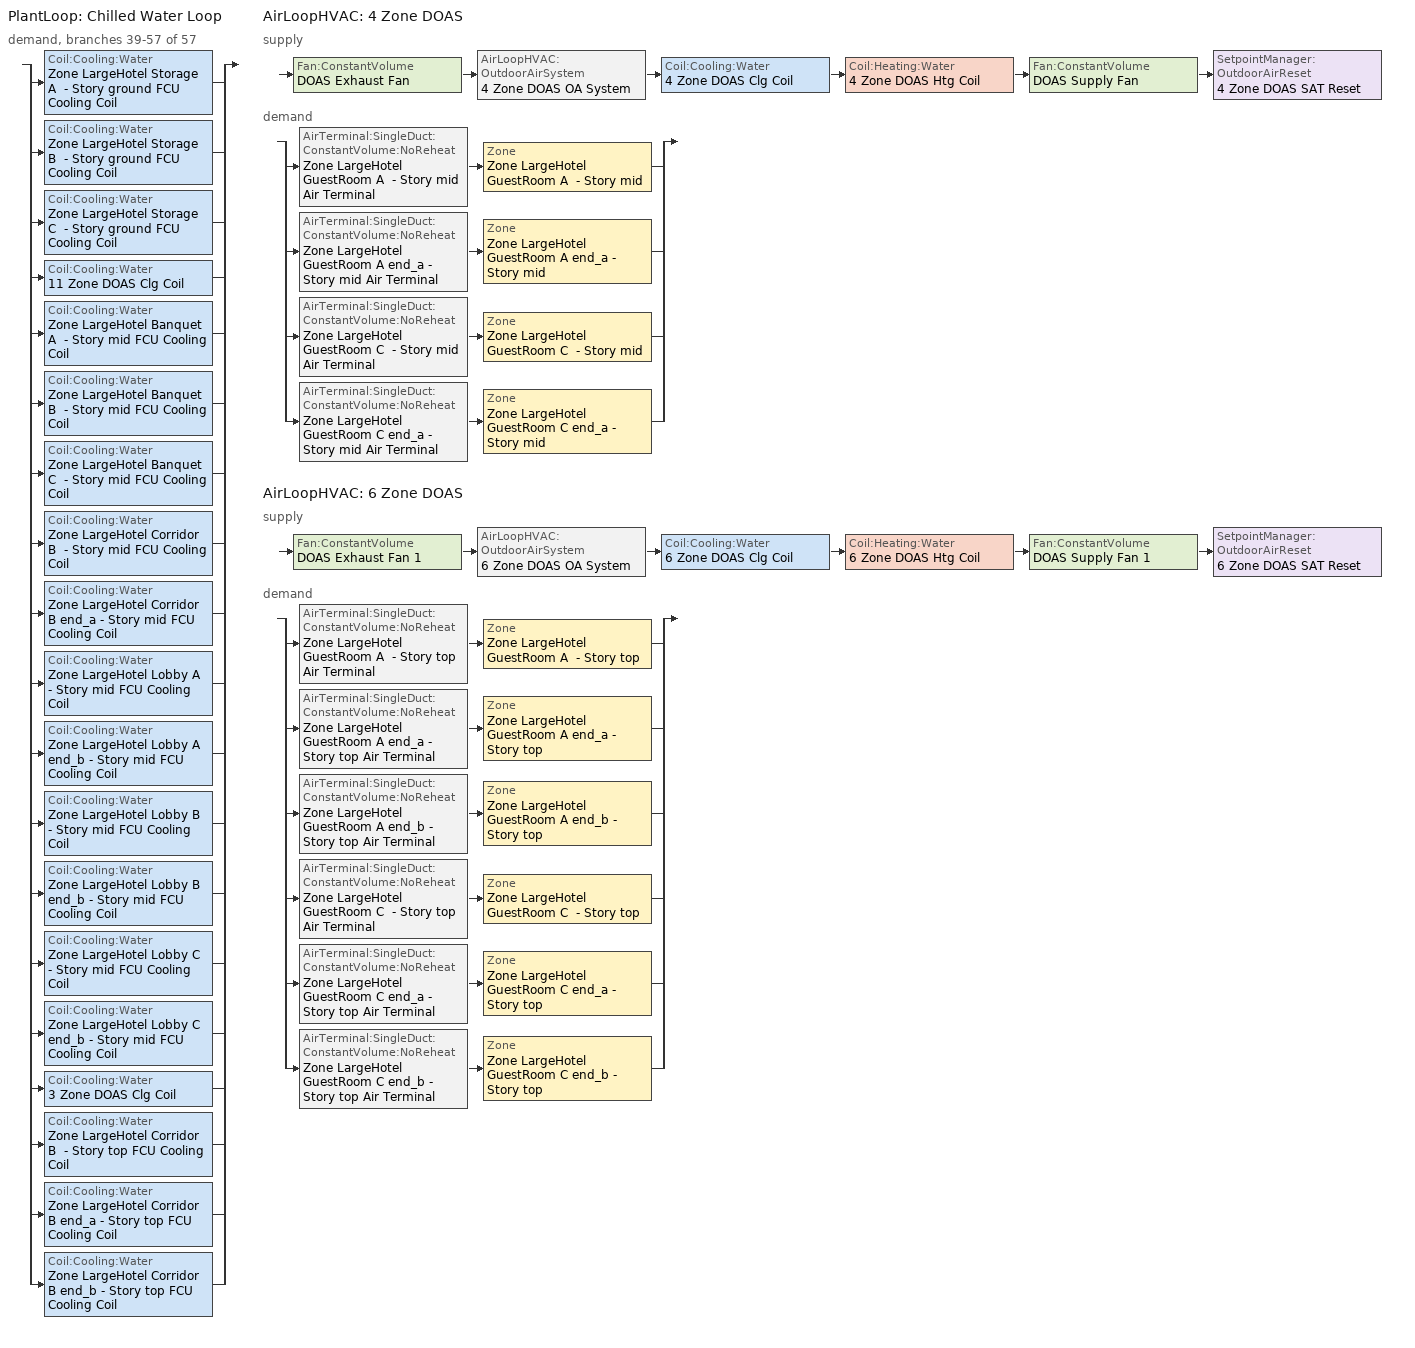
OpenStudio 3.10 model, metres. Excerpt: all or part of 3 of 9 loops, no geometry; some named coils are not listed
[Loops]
PlantLoop 'Chilled Water Loop'
 demand, branches 39-57 of 57: split
  | Coil:Cooling:Water 'Zone LargeHotel Storage A  - Story ground FCU Cooling Coil'
  | Coil:Cooling:Water 'Zone LargeHotel Storage B  - Story ground FCU Cooling Coil'
  | Coil:Cooling:Water 'Zone LargeHotel Storage C  - Story ground FCU Cooling Coil'
  | Coil:Cooling:Water '11 Zone DOAS Clg Coil'
  | Coil:Cooling:Water 'Zone LargeHotel Banquet A  - Story mid FCU Cooling Coil'
  | Coil:Cooling:Water 'Zone LargeHotel Banquet B  - Story mid FCU Cooling Coil'
  | Coil:Cooling:Water 'Zone LargeHotel Banquet C  - Story mid FCU Cooling Coil'
  | Coil:Cooling:Water 'Zone LargeHotel Corridor B  - Story mid FCU Cooling Coil'
  | Coil:Cooling:Water 'Zone LargeHotel Corridor B end_a - Story mid FCU Cooling Coil'
  | Coil:Cooling:Water 'Zone LargeHotel Lobby A  - Story mid FCU Cooling Coil'
  | Coil:Cooling:Water 'Zone LargeHotel Lobby A end_b - Story mid FCU Cooling Coil'
  | Coil:Cooling:Water 'Zone LargeHotel Lobby B  - Story mid FCU Cooling Coil'
  | Coil:Cooling:Water 'Zone LargeHotel Lobby B end_b - Story mid FCU Cooling Coil'
  | Coil:Cooling:Water 'Zone LargeHotel Lobby C  - Story mid FCU Cooling Coil'
  | Coil:Cooling:Water 'Zone LargeHotel Lobby C end_b - Story mid FCU Cooling Coil'
  | Coil:Cooling:Water '3 Zone DOAS Clg Coil'
  | Coil:Cooling:Water 'Zone LargeHotel Corridor B  - Story top FCU Cooling Coil'
  | Coil:Cooling:Water 'Zone LargeHotel Corridor B end_a - Story top FCU Cooling Coil'
  | Coil:Cooling:Water 'Zone LargeHotel Corridor B end_b - Story top FCU Cooling Coil'
AirLoopHVAC '4 Zone DOAS'
 supply: Fan:ConstantVolume 'DOAS Exhaust Fan' > AirLoopHVAC:OutdoorAirSystem '4 Zone DOAS OA System' > Coil:Cooling:Water '4 Zone DOAS Clg Coil' > Coil:Heating:Water '4 Zone DOAS Htg Coil' > Fan:ConstantVolume 'DOAS Supply Fan' > SetpointManager:OutdoorAirReset '4 Zone DOAS SAT Reset'
 demand: split
  | AirTerminal:SingleDuct:ConstantVolume:NoReheat 'Zone LargeHotel GuestRoom A  - Story mid Air Terminal' > Zone 'Zone LargeHotel GuestRoom A  - Story mid'
  | AirTerminal:SingleDuct:ConstantVolume:NoReheat 'Zone LargeHotel GuestRoom A end_a - Story mid Air Terminal' > Zone 'Zone LargeHotel GuestRoom A end_a - Story mid'
  | AirTerminal:SingleDuct:ConstantVolume:NoReheat 'Zone LargeHotel GuestRoom C  - Story mid Air Terminal' > Zone 'Zone LargeHotel GuestRoom C  - Story mid'
  | AirTerminal:SingleDuct:ConstantVolume:NoReheat 'Zone LargeHotel GuestRoom C end_a - Story mid Air Terminal' > Zone 'Zone LargeHotel GuestRoom C end_a - Story mid'
AirLoopHVAC '6 Zone DOAS'
 supply: Fan:ConstantVolume 'DOAS Exhaust Fan 1' > AirLoopHVAC:OutdoorAirSystem '6 Zone DOAS OA System' > Coil:Cooling:Water '6 Zone DOAS Clg Coil' > Coil:Heating:Water '6 Zone DOAS Htg Coil' > Fan:ConstantVolume 'DOAS Supply Fan 1' > SetpointManager:OutdoorAirReset '6 Zone DOAS SAT Reset'
 demand: split
  | AirTerminal:SingleDuct:ConstantVolume:NoReheat 'Zone LargeHotel GuestRoom A  - Story top Air Terminal' > Zone 'Zone LargeHotel GuestRoom A  - Story top'
  | AirTerminal:SingleDuct:ConstantVolume:NoReheat 'Zone LargeHotel GuestRoom A end_a - Story top Air Terminal' > Zone 'Zone LargeHotel GuestRoom A end_a - Story top'
  | AirTerminal:SingleDuct:ConstantVolume:NoReheat 'Zone LargeHotel GuestRoom A end_b - Story top Air Terminal' > Zone 'Zone LargeHotel GuestRoom A end_b - Story top'
  | AirTerminal:SingleDuct:ConstantVolume:NoReheat 'Zone LargeHotel GuestRoom C  - Story top Air Terminal' > Zone 'Zone LargeHotel GuestRoom C  - Story top'
  | AirTerminal:SingleDuct:ConstantVolume:NoReheat 'Zone LargeHotel GuestRoom C end_a - Story top Air Terminal' > Zone 'Zone LargeHotel GuestRoom C end_a - Story top'
  | AirTerminal:SingleDuct:ConstantVolume:NoReheat 'Zone LargeHotel GuestRoom C end_b - Story top Air Terminal' > Zone 'Zone LargeHotel GuestRoom C end_b - Story top'
[Sizing:Zone] Zone Cooling Design Supply Air Temperature Input Method=SupplyAirTemperature; Zone Cooling Design Supply Air Temperature {C}=12.7778; Zone Cooling Design Supply Air Temperature Difference {deltaC}=11.11; Zone Heating Design Supply Air Temperature Input Method=SupplyAirTemperature; Zone Heating Design Supply Air Temperature {C}=40; Zone Heating Design Supply Air Temperature Difference {deltaC}=11.11; Zone Cooling Design Supply Air Humidity Ratio {kg-H2O/kg-air}=0.0085; Zone Heating Design Supply Air Humidity Ratio {kg-H2O/kg-air}=0.008; Cooling Design Air Flow Method=DesignDay; Heating Design Air Flow Method=DesignDay; Heating Maximum Air Flow Fraction=1; Account for Dedicated Outdoor Air System=Yes; Dedicated Outdoor Air System Control Strategy=NeutralSupplyAir; Dedicated Outdoor Air Low Setpoint Temperature for Design {C}=15.556; Dedicated Outdoor Air High Setpoint Temperature for Design {C}=21.111; Zone Load Sizing Method=Sensible Load Only No Latent Load; Zone Latent Cooling Design Supply Air Humidity Ratio Input Method=HumidityRatioDifference; Zone Cooling Design Supply Air Humidity Ratio Difference {kgWater/kgDryAir}=0.005; Zone Latent Heating Design Supply Air Humidity Ratio Input Method=HumidityRatioDifference; Zone Humidification Design Supply Air Humidity Ratio Difference {kgWater/kgDryAir}=0.005; Sizing Option=Coincident
Zone LargeHotel GuestRoom A end_a - Story mid; Zone LargeHotel GuestRoom C end_a - Story mid; Zone LargeHotel GuestRoom A  - Story mid; Zone LargeHotel GuestRoom C  - Story mid; Zone LargeHotel GuestRoom A end_a - Story top; Zone LargeHotel GuestRoom C end_a - Story top; Zone LargeHotel GuestRoom A  - Story top; Zone LargeHotel GuestRoom C  - Story top; Zone LargeHotel GuestRoom A end_b - Story top; Zone LargeHotel GuestRoom C end_b - Story top
[Zone equipment]
Zone LargeHotel GuestRoom A end_a - Story mid: Zone LargeHotel GuestRoom A end_a - Story mid Air Terminal, Zone LargeHotel GuestRoom A end_a - Story mid FCU
Zone LargeHotel GuestRoom C end_a - Story mid: Zone LargeHotel GuestRoom C end_a - Story mid Air Terminal, Zone LargeHotel GuestRoom C end_a - Story mid FCU
Zone LargeHotel GuestRoom A  - Story mid: Zone LargeHotel GuestRoom A  - Story mid Air Terminal, Zone LargeHotel GuestRoom A  - Story mid FCU
Zone LargeHotel GuestRoom C  - Story mid: Zone LargeHotel GuestRoom C  - Story mid Air Terminal, Zone LargeHotel GuestRoom C  - Story mid FCU
Zone LargeHotel GuestRoom A end_a - Story top: Zone LargeHotel GuestRoom A end_a - Story top Air Terminal, Zone LargeHotel GuestRoom A end_a - Story top FCU
Zone LargeHotel GuestRoom C end_a - Story top: Zone LargeHotel GuestRoom C end_a - Story top Air Terminal, Zone LargeHotel GuestRoom C end_a - Story top FCU
Zone LargeHotel GuestRoom A  - Story top: Zone LargeHotel GuestRoom A  - Story top Air Terminal, Zone LargeHotel GuestRoom A  - Story top FCU
Zone LargeHotel GuestRoom C  - Story top: Zone LargeHotel GuestRoom C  - Story top Air Terminal, Zone LargeHotel GuestRoom C  - Story top FCU
Zone LargeHotel GuestRoom A end_b - Story top: Zone LargeHotel GuestRoom A end_b - Story top Air Terminal, Zone LargeHotel GuestRoom A end_b - Story top FCU
Zone LargeHotel GuestRoom C end_b - Story top: Zone LargeHotel GuestRoom C end_b - Story top Air Terminal, Zone LargeHotel GuestRoom C end_b - Story top FCU
[AirLoopHVAC] Design Return Air Flow Fraction of Supply Air Flow=1
Name | Availability Schedule | Design Supply Air Flow Rate {m3/s}
4 Zone DOAS | 4 Zone DOAS Occ Sch | 2.62767
6 Zone DOAS | 6 Zone DOAS Occ Sch | 0.564595
[Sizing:System] Type of Load to Size On=VentilationRequirement; Central Heating Maximum System Air Flow Ratio=1; Preheat Design Temperature {C}=7; Preheat Design Humidity Ratio {kg-H2O/kg-Air}=0.008; Precool Design Temperature {C}=12.8; Precool Design Humidity Ratio {kg-H2O/kg-Air}=0.008; Central Cooling Design Supply Air Temperature {C}=15.5556; Central Heating Design Supply Air Temperature {C}=21.1111; Sizing Option=Coincident; 100% Outdoor Air in Cooling=Yes; 100% Outdoor Air in Heating=Yes; Central Cooling Design Supply Air Humidity Ratio {kg-H2O/kg-Air}=0.0085; System Outdoor Air Method=ZoneSum; Zone Maximum Outdoor Air Fraction=1; Cooling Supply Air Flow Rate Per Floor Area {m3/s-m2}=0.00996765; Cooling Fraction of Autosized Cooling Supply Air Flow Rate=1; Cooling Supply Air Flow Rate Per Unit Cooling Capacity {m3/s-W}=3.94755e-05; Heating Supply Air Flow Rate Per Floor Area {m3/s-m2}=0.00996765; Heating Fraction of Autosized Heating Supply Air Flow Rate=1; Heating Fraction of Autosized Cooling Supply Air Flow Rate=1; Heating Supply Air Flow Rate Per Unit Heating Capacity {m3/s-W}=3.15882e-05; Cooling Design Capacity Method=CoolingDesignCapacity; Cooling Design Capacity Per Floor Area {W/m2}=234.7; Fraction of Autosized Cooling Design Capacity=1; Heating Design Capacity Method=HeatingDesignCapacity; Heating Design Capacity Per Floor Area {W/m2}=157; Fraction of Autosized Heating Design Capacity=1; Central Cooling Capacity Control Method=OnOff; Occupant Diversity=1
Name | Design Outdoor Air Flow Rate {m3/s} | Cooling Design Capacity {W} | Heating Design Capacity {W}
4 Zone DOAS | 2.62767 | 51926.25 | 100526
6 Zone DOAS | 0.564595 | 11157.17 | 21599.54
[Fan:ConstantVolume] Availability Schedule=Always On Discrete; Pressure Rise {Pa}=622.722; Motor In Airstream Fraction=1
Name | Fan Total Efficiency | Maximum Flow Rate {m3/s} | Motor Efficiency
DOAS Supply Fan; DOAS Exhaust Fan | 0.58175 | 2.62767 | 0.895
DOAS Supply Fan 1; DOAS Exhaust Fan 1 | 0.55575 | 0.564595 | 0.855
[Controller:WaterCoil] Action=Reverse; Minimum Actuated Flow {m3/s}=0
Zone LargeHotel Storage A  - Story ground FCU Cooling Coil Controller: Water Coil=Zone LargeHotel Storage A  - Story ground FCU Cooling Coil
Zone LargeHotel Storage B  - Story ground FCU Cooling Coil Controller: Water Coil=Zone LargeHotel Storage B  - Story ground FCU Cooling Coil
Zone LargeHotel Storage C  - Story ground FCU Cooling Coil Controller: Water Coil=Zone LargeHotel Storage C  - Story ground FCU Cooling Coil
11 Zone DOAS Clg Coil Controller: Water Coil=11 Zone DOAS Clg Coil; Controller Convergence Tolerance {deltaC}=0.000101242; Maximum Actuated Flow {m3/s}=0.00470349
Zone LargeHotel Banquet A  - Story mid FCU Cooling Coil Controller: Water Coil=Zone LargeHotel Banquet A  - Story mid FCU Cooling Coil
Zone LargeHotel Banquet B  - Story mid FCU Cooling Coil Controller: Water Coil=Zone LargeHotel Banquet B  - Story mid FCU Cooling Coil
Zone LargeHotel Banquet C  - Story mid FCU Cooling Coil Controller: Water Coil=Zone LargeHotel Banquet C  - Story mid FCU Cooling Coil
Zone LargeHotel Corridor B  - Story mid FCU Cooling Coil Controller: Water Coil=Zone LargeHotel Corridor B  - Story mid FCU Cooling Coil
Zone LargeHotel Corridor B end_a - Story mid FCU Cooling Coil Controller: Water Coil=Zone LargeHotel Corridor B end_a - Story mid FCU Cooling Coil
Zone LargeHotel Lobby A  - Story mid FCU Cooling Coil Controller: Water Coil=Zone LargeHotel Lobby A  - Story mid FCU Cooling Coil
Zone LargeHotel Lobby A end_b - Story mid FCU Cooling Coil Controller: Water Coil=Zone LargeHotel Lobby A end_b - Story mid FCU Cooling Coil
Zone LargeHotel Lobby B  - Story mid FCU Cooling Coil Controller: Water Coil=Zone LargeHotel Lobby B  - Story mid FCU Cooling Coil
Zone LargeHotel Lobby B end_b - Story mid FCU Cooling Coil Controller: Water Coil=Zone LargeHotel Lobby B end_b - Story mid FCU Cooling Coil
Zone LargeHotel Lobby C  - Story mid FCU Cooling Coil Controller: Water Coil=Zone LargeHotel Lobby C  - Story mid FCU Cooling Coil
Zone LargeHotel Lobby C end_b - Story mid FCU Cooling Coil Controller: Water Coil=Zone LargeHotel Lobby C end_b - Story mid FCU Cooling Coil
3 Zone DOAS Clg Coil Controller: Water Coil=3 Zone DOAS Clg Coil; Controller Convergence Tolerance {deltaC}=0.001; Maximum Actuated Flow {m3/s}=0.000165027
Zone LargeHotel Corridor B  - Story top FCU Cooling Coil Controller: Water Coil=Zone LargeHotel Corridor B  - Story top FCU Cooling Coil
Zone LargeHotel Corridor B end_a - Story top FCU Cooling Coil Controller: Water Coil=Zone LargeHotel Corridor B end_a - Story top FCU Cooling Coil
Zone LargeHotel Corridor B end_b - Story top FCU Cooling Coil Controller: Water Coil=Zone LargeHotel Corridor B end_b - Story top FCU Cooling Coil
[Coil:Cooling:Water] Availability Schedule=Always On Discrete; Design Inlet Water Temperature {C}=6.66667; Heat Exchanger Configuration=CrossFlow
Name | Design Water Flow Rate {m3/s} | Design Air Flow Rate {m3/s} | Design Inlet Air Temperature {C} | Design Outlet Air Temperature {C} | Design Inlet Air Humidity Ratio {kg-H2O/kg-air} | Design Outlet Air Humidity Ratio {kg-H2O/kg-air}
Zone LargeHotel Storage A  - Story ground FCU Cooling Coil | 5.47081e-05 | 0.107461 | 24.6975 | 12.7778 | 0.00827288 | 0.00827288
Zone LargeHotel Storage B  - Story ground FCU Cooling Coil | 0.00028179 | 0.553591 | 24.6975 | 12.7778 | 0.00818959 | 0.00818959
Zone LargeHotel Storage C  - Story ground FCU Cooling Coil | 5.37201e-05 | 0.105546 | 24.6975 | 12.7778 | 0.00813796 | 0.00813796
11 Zone DOAS Clg Coil | 0.00470349 | 5.11294 | 35.5 | 13.8615 | 0.00572567 | 0.00572567
Zone LargeHotel Banquet A  - Story mid FCU Cooling Coil | 0.000271382 | 0.450461 | 24.6868 | 12.7778 | 0.00937789 | 0.0085
Zone LargeHotel Banquet B  - Story mid FCU Cooling Coil | 0.00158009 | 2.68464 | 24.6838 | 12.7778 | 0.00924884 | 0.0085
Zone LargeHotel Banquet C  - Story mid FCU Cooling Coil | 0.000265179 | 0.444705 | 24.6862 | 12.7778 | 0.00932043 | 0.0085
Zone LargeHotel Corridor B  - Story mid FCU Cooling Coil | 0.000378316 | 0.745556 | 24.6985 | 12.7778 | 0.00642803 | 0.00642803
Zone LargeHotel Corridor B end_a - Story mid FCU Cooling Coil | 0.000506065 | 0.999966 | 24.6989 | 12.7778 | 0.0076002 | 0.0076002
Zone LargeHotel Lobby A  - Story mid FCU Cooling Coil | 0.000368059 | 0.687266 | 24.6926 | 12.7778 | 0.00874798 | 0.0085
Zone LargeHotel Lobby A end_b - Story mid FCU Cooling Coil | 0.000435209 | 0.829585 | 24.6933 | 12.7778 | 0.00864519 | 0.0085
Zone LargeHotel Lobby B  - Story mid FCU Cooling Coil | 0.0018369 | 3.31316 | 24.6895 | 12.7778 | 0.00892636 | 0.0085
Zone LargeHotel Lobby B end_b - Story mid FCU Cooling Coil | 0.00228041 | 4.19673 | 24.6918 | 12.7778 | 0.00882179 | 0.0085
Zone LargeHotel Lobby C  - Story mid FCU Cooling Coil | 0.000370904 | 0.694043 | 24.6924 | 12.7778 | 0.00873746 | 0.0085
Zone LargeHotel Lobby C end_b - Story mid FCU Cooling Coil | 0.000481946 | 0.922336 | 24.6933 | 12.7778 | 0.00862567 | 0.0085
3 Zone DOAS Clg Coil | 0.000165027 | 0.18429 | 35.5 | 14.4365 | 0.00572567 | 0.00572567
Zone LargeHotel Corridor B  - Story top FCU Cooling Coil | 0.000297679 | 1.15706 | 24.6987 | 12.7778 | 0.00736359 | 0.00736359
Zone LargeHotel Corridor B end_a - Story top FCU Cooling Coil | 0.00011578 | 0.317706 | 24.6993 | 12.7778 | 0.00770959 | 0.00770959
Zone LargeHotel Corridor B end_b - Story top FCU Cooling Coil | 7.21428e-05 | 0.317706 | 24.6989 | 12.7778 | 0.00757429 | 0.00757429
[Controller:OutdoorAir] Economizer Control Type=NoEconomizer; Economizer Control Action Type=ModulateFlow; Lockout Type=LockoutWithHeating; Minimum Limit Type=FixedMinimum; Minimum Fraction of Outdoor Air Schedule=Always On Discrete; High Humidity Control=No; High Humidity Outdoor Air Flow Ratio=1; Control High Indoor Humidity Based on Outdoor Humidity Ratio=Yes; Heat Recovery Bypass Control Type=BypassWhenWithinEconomizerLimits; Economizer Operation Staging=InterlockedWithMechanicalCooling
Name | Minimum Outdoor Air Flow Rate {m3/s} | Maximum Outdoor Air Flow Rate {m3/s} | Minimum Outdoor Air Schedule | Controller Mechanical Ventilation
4 Zone DOAS Outdoor Air Controller | 2.62767 | 2.62767 | 4 Zone DOAS Occ Sch | 4 Zone DOAS Mechanical Ventilation Controller
6 Zone DOAS Outdoor Air Controller | 0.564595 | 0.564595 | 6 Zone DOAS Occ Sch | 6 Zone DOAS Mechanical Ventilation Controller
[Controller:MechanicalVentilation] Availability Schedule=Always On Discrete; System Outdoor Air Method=ZoneSum
4 Zone DOAS Mechanical Ventilation Controller; 6 Zone DOAS Mechanical Ventilation Controller
[AirLoopHVAC:OutdoorAirSystem]
Name | Controller
4 Zone DOAS OA System | 4 Zone DOAS Outdoor Air Controller
6 Zone DOAS OA System | 6 Zone DOAS Outdoor Air Controller
[SetpointManager:OutdoorAirReset] Control Variable=Temperature; Setpoint at Outdoor Low Temperature {C}=21.1111; Outdoor Low Temperature {C}=12.7778; Setpoint at Outdoor High Temperature {C}=15.5556; Outdoor High Temperature {C}=21.1111
Name | Setpoint Node or NodeList
4 Zone DOAS SAT Reset | 4 Zone DOAS Supply Outlet Node
6 Zone DOAS SAT Reset | 6 Zone DOAS Supply Outlet Node
[AirTerminal:SingleDuct:ConstantVolume:NoReheat] Availability Schedule=Always On Discrete
Name | Maximum Air Flow Rate {m3/s}
Zone LargeHotel GuestRoom A  - Story mid Air Terminal; Zone LargeHotel GuestRoom C  - Story mid Air Terminal | 1.14205
Zone LargeHotel GuestRoom A end_a - Story mid Air Terminal; Zone LargeHotel GuestRoom C end_a - Story mid Air Terminal | 0.171781
Zone LargeHotel GuestRoom A  - Story top Air Terminal; Zone LargeHotel GuestRoom C  - Story top Air Terminal | 0.225037
Zone LargeHotel GuestRoom A end_a - Story top Air Terminal; Zone LargeHotel GuestRoom A end_b - Story top Air Terminal; Zone LargeHotel GuestRoom C end_a - Story top Air Terminal; Zone LargeHotel GuestRoom C end_b - Story top Air Terminal | 0.0286302
[Schedule:Ruleset]
Name | Default Day Schedule | Summer Design Day Schedule | Winter Design Day Schedule
4 Zone DOAS Occ Sch | 4 Zone DOAS Occ Sch Default | 4 Zone DOAS Occ Sch Summer Design Day | 4 Zone DOAS Occ Sch Winter Design Day
6 Zone DOAS Occ Sch | 6 Zone DOAS Occ Sch Default | 6 Zone DOAS Occ Sch Summer Design Day | 6 Zone DOAS Occ Sch Winter Design Day
[Schedule:Day]
4 Zone DOAS Occ Sch Default; 6 Zone DOAS Occ Sch Default: 4, 0, 0, 18, 0, 1, 24, 0, 0
4 Zone DOAS Occ Sch Winter Design Day; 4 Zone DOAS Occ Sch Summer Design Day; Schedule Day 60; Schedule Day 61; 6 Zone DOAS Occ Sch Winter Design Day; 6 Zone DOAS Occ Sch Summer Design Day; Schedule Day 62; Schedule Day 63: 24, 0, 1
[Schedule:Rule] Date Specification Type=DateRange; Start Month=1; End Month=12
Name | Schedule Ruleset | Rule Order | Day Schedule | Apply Saturday | Start Day | End Day | Apply Sunday
Schedule Rule 56 | 4 Zone DOAS Occ Sch | 1 | Schedule Day 60 | Yes | 6 | 29
Schedule Rule 57 | 4 Zone DOAS Occ Sch | 0 | Schedule Day 61 |  | 7 | 30 | Yes
Schedule Rule 58 | 6 Zone DOAS Occ Sch | 1 | Schedule Day 62 | Yes | 6 | 29
Schedule Rule 59 | 6 Zone DOAS Occ Sch | 0 | Schedule Day 63 |  | 7 | 30 | Yes
[Schedule:Constant]
Always On Discrete: Value=1
